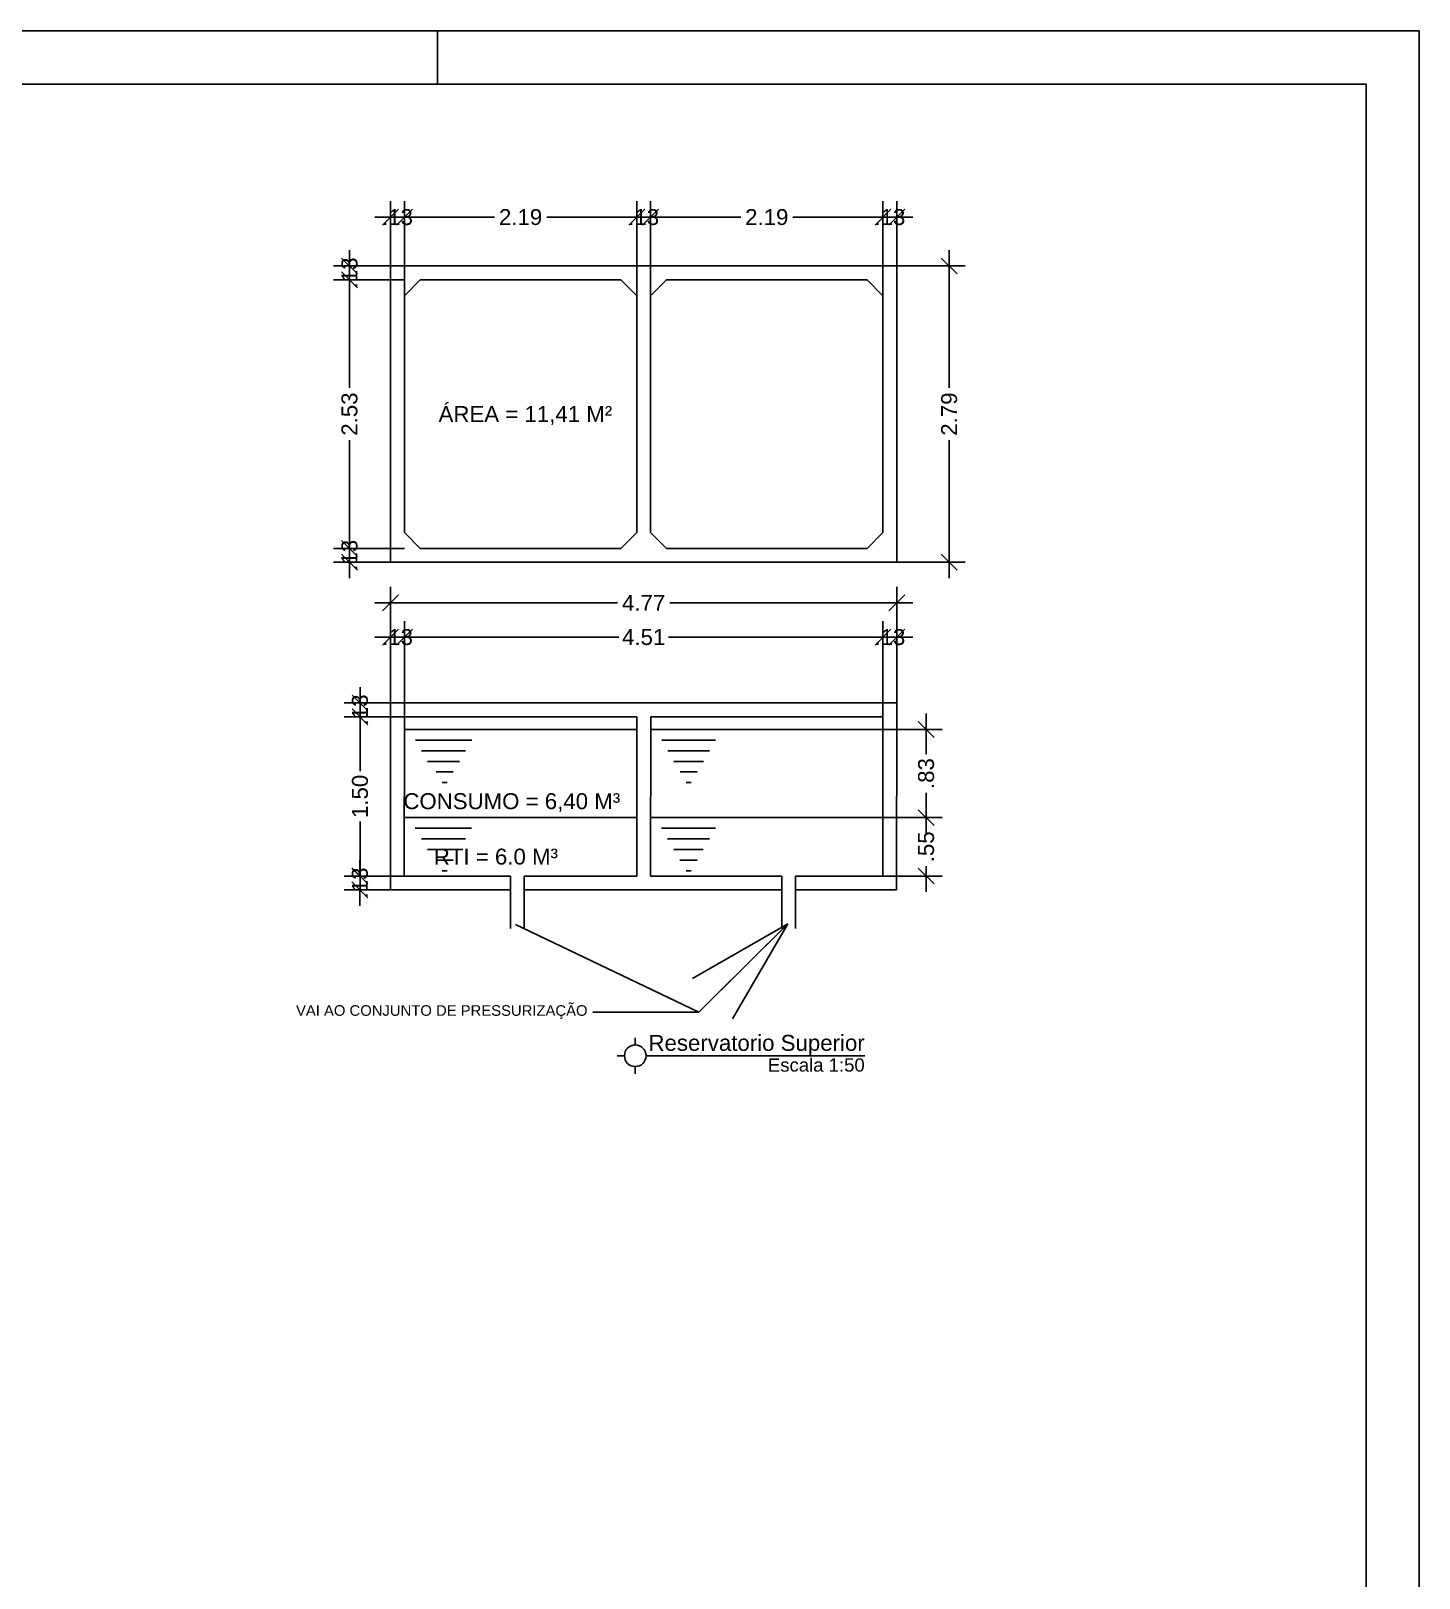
# Model space of a CAD drawing. Extents: x -120 to 1117, y 5 to 675.
# Drawn here: x 62.94 to 89.1, y 35.26 to 64.4 of the extents above; entities that cross this region are included whole.
import ezdxf
from ezdxf.enums import TextEntityAlignment as Align

# ---------------------------------------------------------------- set-up
doc = ezdxf.new("R2010")
doc.units = 0
doc.header["$MEASUREMENT"] = 0
doc.layers.get('0').update_dxf_attribs({"linetype": 'CONTINUOUS'})
doc.layers.get('DEFPOINTS').update_dxf_attribs({"linetype": 'CONTINUOUS'})
for name, color, linetype in [('07', 7, 'CONTINUOUS'), ('carimbo', 4, 'CONTINUOUS'), ('cota', 1, 'CONTINUOUS'), ('Cotas', 1, 'CONTINUOUS'), ('texto', 7, 'CONTINUOUS'), ('TEXTOS', 7, 'CONTINUOUS')]:
    doc.layers.add(name, color=color, linetype=linetype)
doc.styles.get("Standard").update_dxf_attribs({"font": 'arial.ttf'})
doc.dimstyles.new('cotass', dxfattribs={"dimtxt": 0.15, "dimasz": 0.15, "dimexe": 0.15, "dimexo": 0, "dimgap": 0.05, "dimtad": 0, "dimzin": 4, "dimdsep": 46, "dimtxsty": 'Standard', "dimblk": 'OBLIQUE', "dimcen": 0, "dimdle": 0.15, "dimclrd": 256, "dimclrt": 4, "dimadec": 0, "dimazin": 1, "dimtfac": 1, "dimtix": 1, "dimtofl": 0, "dimtmove": 0, "dimatfit": 3, "dimldrblk": 'OPEN30', "dimfxl": 0, "dimtolj": 1, "dimtzin": 0, "dimlwd": -1, "dimarcsym": 0})

# ---------------------------------------------------------------- blocks, each defined once
blk = doc.blocks.new('_Oblique')
at = {"color": 0, "linetype": 'ByBlock', "lineweight": -2}
blk.add_line((-0.5, -0.5), (0.5, 0.5), dxfattribs=at)
blk = doc.blocks.new('*D856')
at = {"layer": 'Cotas', "linetype": 'Continuous', "transparency": 16777216}
for p, q in [((235.154, 186.691), (235.154, 186.029)), ((235.154, 184.891), (235.154, 185.554))]:
    blk.add_line(p, q, dxfattribs=at)
at = {"layer": 'Cotas', "color": 0, "linetype": 'Continuous', "lineweight": -2, "transparency": 16777216}
for p, q in [((235.572, 186.541), (235.004, 186.541)), ((235.571, 185.041), (235.004, 185.041))]:
    blk.add_line(p, q, dxfattribs=at)
at = {"layer": 'DEFPOINTS', "color": 0, "linetype": 'Continuous', "transparency": 16777216}
for p in [(235.572, 186.541), (235.154, 185.041), (235.571, 185.041)]:
    blk.add_point(p, dxfattribs=at)
at = {"layer": 'Cotas', "linetype": 'Continuous', "transparency": 16777216, "xscale": 0.15, "yscale": 0.15, "zscale": 0.15}
for p, rotation in [((235.154, 186.541), 90), ((235.154, 185.041), 270)]:
    blk.add_blockref('_Oblique', p, dxfattribs=dict(at, rotation=rotation))
at = {"layer": 'Cotas', "color": 4, "linetype": 'Continuous', "transparency": 16777216, "insert": (235.154, 185.791), "char_height": 0.15, "attachment_point": 5, "rotation": 90}
blk.add_mtext('\\A1;1.50', dxfattribs=at)
blk = doc.blocks.new('_Open30')
at = {"color": 0, "linetype": 'ByBlock', "lineweight": -2}
for p, q in [((-1, 0.268), (0, 0)), ((0, 0), (-1, -0.268)), ((0, 0), (-1, 0))]:
    blk.add_line(p, q, dxfattribs=at)
blk = doc.blocks.new('*D857')
at = {"layer": 'Cotas', "linetype": 'Continuous', "transparency": 16777216}
for p, q in [((240.489, 186.571), (240.489, 186.188)), ((240.489, 185.441), (240.489, 185.825))]:
    blk.add_line(p, q, dxfattribs=at)
at = {"layer": 'Cotas', "color": 0, "linetype": 'Continuous', "lineweight": -2, "transparency": 16777216}
for p, q in [((240.082, 186.421), (240.639, 186.421)), ((240.081, 185.591), (240.639, 185.591))]:
    blk.add_line(p, q, dxfattribs=at)
at = {"layer": 'DEFPOINTS', "color": 0, "linetype": 'Continuous', "transparency": 16777216}
for p in [(240.082, 186.421), (240.489, 186.421), (240.081, 185.591)]:
    blk.add_point(p, dxfattribs=at)
at = {"layer": 'Cotas', "linetype": 'Continuous', "transparency": 16777216, "xscale": 0.15, "yscale": 0.15, "zscale": 0.15}
for p, rotation in [((240.489, 186.421), 90), ((240.489, 185.591), 270)]:
    blk.add_blockref('_Oblique', p, dxfattribs=dict(at, rotation=rotation))
at = {"layer": 'Cotas', "color": 4, "linetype": 'Continuous', "transparency": 16777216, "insert": (240.489, 186.006), "char_height": 0.15, "attachment_point": 5, "rotation": 90}
blk.add_mtext('\\A1;.83', dxfattribs=at)
blk = doc.blocks.new('*D858')
at = {"layer": 'Cotas', "linetype": 'Continuous', "transparency": 16777216}
for p, q in [((235.153, 185.041), (235.153, 185.191)), ((235.153, 184.911), (235.153, 184.761))]:
    blk.add_line(p, q, dxfattribs=at)
at = {"layer": 'Cotas', "color": 0, "linetype": 'Continuous', "lineweight": -2, "transparency": 16777216}
for p, q in [((235.571, 185.041), (235.003, 185.041)), ((235.441, 184.911), (235.003, 184.911))]:
    blk.add_line(p, q, dxfattribs=at)
at = {"layer": 'DEFPOINTS', "color": 0, "linetype": 'Continuous', "transparency": 16777216}
for p in [(235.571, 185.041), (235.153, 184.911), (235.441, 184.911)]:
    blk.add_point(p, dxfattribs=at)
at = {"layer": 'Cotas', "linetype": 'Continuous', "transparency": 16777216, "xscale": 0.15, "yscale": 0.15, "zscale": 0.15}
for p, rotation in [((235.153, 185.041), 270), ((235.153, 184.911), 90)]:
    blk.add_blockref('_Oblique', p, dxfattribs=dict(at, rotation=rotation))
at = {"layer": 'Cotas', "color": 4, "linetype": 'Continuous', "transparency": 16777216, "insert": (235.153, 184.976), "char_height": 0.15, "attachment_point": 5, "rotation": 90}
blk.add_mtext('\\A1;.13', dxfattribs=at)
blk = doc.blocks.new('*D859')
at = {"layer": 'Cotas', "linetype": 'Continuous', "transparency": 16777216}
for p, q in [((240.489, 185.741), (240.489, 185.498)), ((240.489, 184.891), (240.489, 185.134))]:
    blk.add_line(p, q, dxfattribs=at)
at = {"layer": 'Cotas', "color": 0, "linetype": 'Continuous', "lineweight": -2, "transparency": 16777216}
for p, q in [((240.081, 185.591), (240.639, 185.591)), ((240.081, 185.041), (240.639, 185.041))]:
    blk.add_line(p, q, dxfattribs=at)
at = {"layer": 'DEFPOINTS', "color": 0, "linetype": 'Continuous', "transparency": 16777216}
for p in [(240.081, 185.591), (240.489, 185.591), (240.081, 185.041)]:
    blk.add_point(p, dxfattribs=at)
at = {"layer": 'Cotas', "linetype": 'Continuous', "transparency": 16777216, "xscale": 0.15, "yscale": 0.15, "zscale": 0.15}
for p, rotation in [((240.489, 185.591), 90), ((240.489, 185.041), 270)]:
    blk.add_blockref('_Oblique', p, dxfattribs=dict(at, rotation=rotation))
at = {"layer": 'Cotas', "color": 4, "linetype": 'Continuous', "transparency": 16777216, "insert": (240.489, 185.316), "char_height": 0.15, "attachment_point": 5, "rotation": 90}
blk.add_mtext('\\A1;.55', dxfattribs=at)
blk = doc.blocks.new('*D860')
at = {"layer": 'Cotas', "color": 0, "linetype": 'Continuous', "lineweight": -2, "transparency": 16777216}
for p, q in [((235.572, 186.541), (235.572, 187.441)), ((240.082, 186.541), (240.082, 187.441))]:
    blk.add_line(p, q, dxfattribs=at)
at = {"layer": 'Cotas', "linetype": 'Continuous', "transparency": 16777216}
for p, q in [((235.422, 187.291), (237.594, 187.291)), ((240.232, 187.291), (238.061, 187.291))]:
    blk.add_line(p, q, dxfattribs=at)
at = {"layer": 'DEFPOINTS', "color": 0, "linetype": 'Continuous', "transparency": 16777216}
for p in [(240.082, 187.291), (235.572, 186.541), (240.082, 186.541)]:
    blk.add_point(p, dxfattribs=at)
at = {"layer": 'Cotas', "linetype": 'Continuous', "transparency": 16777216, "xscale": 0.15, "yscale": 0.15, "zscale": 0.15, "rotation": 180}
blk.add_blockref('_Oblique', (235.572, 187.291), dxfattribs=at)
at = {"layer": 'Cotas', "linetype": 'Continuous', "transparency": 16777216, "xscale": 0.15, "yscale": 0.15, "zscale": 0.15}
blk.add_blockref('_Oblique', (240.082, 187.291), dxfattribs=at)
at = {"layer": 'Cotas', "color": 4, "linetype": 'Continuous', "transparency": 16777216, "insert": (237.827, 187.291), "char_height": 0.15, "attachment_point": 5}
blk.add_mtext('\\A1;4.51', dxfattribs=at)
blk = doc.blocks.new('*D861')
at = {"layer": 'Cotas', "color": 0, "linetype": 'Continuous', "lineweight": -2, "transparency": 16777216}
for p, q in [((235.442, 186.671), (235.442, 187.441)), ((235.572, 186.541), (235.572, 187.441))]:
    blk.add_line(p, q, dxfattribs=at)
at = {"layer": 'Cotas', "linetype": 'Continuous', "transparency": 16777216}
for p, q in [((235.442, 187.291), (235.292, 187.291)), ((235.572, 187.291), (235.722, 187.291))]:
    blk.add_line(p, q, dxfattribs=at)
at = {"layer": 'DEFPOINTS', "color": 0, "linetype": 'Continuous', "transparency": 16777216}
for p in [(235.572, 187.291), (235.442, 186.671), (235.572, 186.541)]:
    blk.add_point(p, dxfattribs=at)
at = {"layer": 'Cotas', "linetype": 'Continuous', "transparency": 16777216, "xscale": 0.15, "yscale": 0.15, "zscale": 0.15}
blk.add_blockref('_Oblique', (235.442, 187.291), dxfattribs=at)
at = {"layer": 'Cotas', "linetype": 'Continuous', "transparency": 16777216, "xscale": 0.15, "yscale": 0.15, "zscale": 0.15, "rotation": 180}
blk.add_blockref('_Oblique', (235.572, 187.291), dxfattribs=at)
at = {"layer": 'Cotas', "color": 4, "linetype": 'Continuous', "transparency": 16777216, "insert": (235.507, 187.291), "char_height": 0.15, "attachment_point": 5}
blk.add_mtext('\\A1;.13', dxfattribs=at)
blk = doc.blocks.new('*D862')
at = {"layer": 'Cotas', "linetype": 'Continuous', "transparency": 16777216}
for p, q in [((235.154, 186.671), (235.154, 186.821)), ((235.154, 186.541), (235.154, 186.391))]:
    blk.add_line(p, q, dxfattribs=at)
at = {"layer": 'Cotas', "color": 0, "linetype": 'Continuous', "lineweight": -2, "transparency": 16777216}
for p, q in [((235.442, 186.671), (235.004, 186.671)), ((235.572, 186.541), (235.004, 186.541))]:
    blk.add_line(p, q, dxfattribs=at)
at = {"layer": 'DEFPOINTS', "color": 0, "linetype": 'Continuous', "transparency": 16777216}
for p in [(235.154, 186.541), (235.442, 186.671), (235.572, 186.541)]:
    blk.add_point(p, dxfattribs=at)
at = {"layer": 'Cotas', "linetype": 'Continuous', "transparency": 16777216, "xscale": 0.15, "yscale": 0.15, "zscale": 0.15}
for p, rotation in [((235.154, 186.671), 270), ((235.154, 186.541), 90)]:
    blk.add_blockref('_Oblique', p, dxfattribs=dict(at, rotation=rotation))
at = {"layer": 'Cotas', "color": 4, "linetype": 'Continuous', "transparency": 16777216, "insert": (235.154, 186.606), "char_height": 0.15, "attachment_point": 5, "rotation": 90}
blk.add_mtext('\\A1;.13', dxfattribs=at)
blk = doc.blocks.new('*D863')
at = {"layer": 'Cotas', "color": 0, "linetype": 'Continuous', "lineweight": -2, "transparency": 16777216}
for p, q in [((240.082, 186.541), (240.082, 187.441)), ((240.212, 186.671), (240.212, 187.441))]:
    blk.add_line(p, q, dxfattribs=at)
at = {"layer": 'Cotas', "linetype": 'Continuous', "transparency": 16777216}
for p, q in [((240.082, 187.291), (239.932, 187.291)), ((240.212, 187.291), (240.362, 187.291))]:
    blk.add_line(p, q, dxfattribs=at)
at = {"layer": 'DEFPOINTS', "color": 0, "linetype": 'Continuous', "transparency": 16777216}
for p in [(240.212, 187.291), (240.082, 186.541), (240.212, 186.671)]:
    blk.add_point(p, dxfattribs=at)
at = {"layer": 'Cotas', "linetype": 'Continuous', "transparency": 16777216, "xscale": 0.15, "yscale": 0.15, "zscale": 0.15}
blk.add_blockref('_Oblique', (240.082, 187.291), dxfattribs=at)
at = {"layer": 'Cotas', "linetype": 'Continuous', "transparency": 16777216, "xscale": 0.15, "yscale": 0.15, "zscale": 0.15, "rotation": 180}
blk.add_blockref('_Oblique', (240.212, 187.291), dxfattribs=at)
at = {"layer": 'Cotas', "color": 4, "linetype": 'Continuous', "transparency": 16777216, "insert": (240.147, 187.291), "char_height": 0.15, "attachment_point": 5}
blk.add_mtext('\\A1;.13', dxfattribs=at)
blk = doc.blocks.new('*D864')
at = {"layer": 'Cotas', "transparency": 16777216}
for p, q in [((235.055, 190.787), (235.055, 190.937)), ((235.055, 190.657), (235.055, 190.507))]:
    blk.add_line(p, q, dxfattribs=at)
at = {"layer": 'Cotas', "color": 0, "lineweight": -2, "transparency": 16777216}
for p, q in [((235.442, 190.787), (234.905, 190.787)), ((235.572, 190.657), (234.905, 190.657))]:
    blk.add_line(p, q, dxfattribs=at)
at = {"layer": 'DEFPOINTS', "color": 0, "transparency": 16777216}
for p in [(235.442, 190.787), (235.055, 190.657), (235.572, 190.657)]:
    blk.add_point(p, dxfattribs=at)
at = {"layer": 'Cotas', "transparency": 16777216, "xscale": 0.15, "yscale": 0.15, "zscale": 0.15}
for p, rotation in [((235.055, 190.787), 270), ((235.055, 190.657), 90)]:
    blk.add_blockref('_Oblique', p, dxfattribs=dict(at, rotation=rotation))
at = {"layer": 'Cotas', "color": 4, "transparency": 16777216, "insert": (235.055, 190.722), "char_height": 0.15, "attachment_point": 5, "rotation": 90}
blk.add_mtext('\\A1;.13', dxfattribs=at)
blk = doc.blocks.new('*D865')
at = {"layer": 'Cotas', "transparency": 16777216}
for p, q in [((235.055, 190.807), (235.055, 189.638)), ((235.055, 187.977), (235.055, 189.146))]:
    blk.add_line(p, q, dxfattribs=at)
at = {"layer": 'Cotas', "color": 0, "lineweight": -2, "transparency": 16777216}
for p, q in [((235.572, 190.657), (234.905, 190.657)), ((235.572, 188.127), (234.905, 188.127))]:
    blk.add_line(p, q, dxfattribs=at)
at = {"layer": 'DEFPOINTS', "color": 0, "transparency": 16777216}
for p in [(235.572, 190.657), (235.055, 188.127), (235.572, 188.127)]:
    blk.add_point(p, dxfattribs=at)
at = {"layer": 'Cotas', "transparency": 16777216, "xscale": 0.15, "yscale": 0.15, "zscale": 0.15}
for p, rotation in [((235.055, 190.657), 90), ((235.055, 188.127), 270)]:
    blk.add_blockref('_Oblique', p, dxfattribs=dict(at, rotation=rotation))
at = {"layer": 'Cotas', "color": 4, "transparency": 16777216, "insert": (235.055, 189.392), "char_height": 0.15, "attachment_point": 5, "rotation": 90}
blk.add_mtext('\\A1;2.53', dxfattribs=at)
blk = doc.blocks.new('*D866')
at = {"layer": 'Cotas', "transparency": 16777216}
for p, q in [((235.055, 188.127), (235.055, 188.277)), ((235.055, 187.997), (235.055, 187.847))]:
    blk.add_line(p, q, dxfattribs=at)
at = {"layer": 'Cotas', "color": 0, "lineweight": -2, "transparency": 16777216}
for p, q in [((235.572, 188.127), (234.905, 188.127)), ((235.442, 187.997), (234.905, 187.997))]:
    blk.add_line(p, q, dxfattribs=at)
at = {"layer": 'DEFPOINTS', "color": 0, "transparency": 16777216}
for p in [(235.055, 187.997), (235.442, 187.997), (235.572, 188.127)]:
    blk.add_point(p, dxfattribs=at)
at = {"layer": 'Cotas', "transparency": 16777216, "xscale": 0.15, "yscale": 0.15, "zscale": 0.15}
for p, rotation in [((235.055, 188.127), 270), ((235.055, 187.997), 90)]:
    blk.add_blockref('_Oblique', p, dxfattribs=dict(at, rotation=rotation))
at = {"layer": 'Cotas', "color": 4, "transparency": 16777216, "insert": (235.055, 188.062), "char_height": 0.15, "attachment_point": 5, "rotation": 90}
blk.add_mtext('\\A1;.13', dxfattribs=at)
blk = doc.blocks.new('*D867')
at = {"layer": 'Cotas', "color": 0, "lineweight": -2, "transparency": 16777216}
for p, q in [((235.442, 190.787), (235.442, 191.397)), ((235.572, 190.507), (235.572, 191.397))]:
    blk.add_line(p, q, dxfattribs=at)
at = {"layer": 'Cotas', "transparency": 16777216}
for p, q in [((235.442, 191.247), (235.292, 191.247)), ((235.572, 191.247), (235.722, 191.247))]:
    blk.add_line(p, q, dxfattribs=at)
at = {"layer": 'DEFPOINTS', "color": 0, "transparency": 16777216}
for p in [(235.572, 191.247), (235.442, 190.787), (235.572, 190.507)]:
    blk.add_point(p, dxfattribs=at)
at = {"layer": 'Cotas', "transparency": 16777216, "xscale": 0.15, "yscale": 0.15, "zscale": 0.15}
blk.add_blockref('_Oblique', (235.442, 191.247), dxfattribs=at)
at = {"layer": 'Cotas', "transparency": 16777216, "xscale": 0.15, "yscale": 0.15, "zscale": 0.15, "rotation": 180}
blk.add_blockref('_Oblique', (235.572, 191.247), dxfattribs=at)
at = {"layer": 'Cotas', "color": 4, "transparency": 16777216, "insert": (235.507, 191.247), "char_height": 0.15, "attachment_point": 5}
blk.add_mtext('\\A1;.13', dxfattribs=at)
blk = doc.blocks.new('*D868')
at = {"layer": 'Cotas', "color": 0, "lineweight": -2, "transparency": 16777216}
for p, q in [((235.572, 190.507), (235.572, 191.397)), ((237.762, 190.507), (237.762, 191.397))]:
    blk.add_line(p, q, dxfattribs=at)
at = {"layer": 'Cotas', "transparency": 16777216}
for p, q in [((235.422, 191.247), (236.421, 191.247)), ((237.912, 191.247), (236.914, 191.247))]:
    blk.add_line(p, q, dxfattribs=at)
at = {"layer": 'DEFPOINTS', "color": 0, "transparency": 16777216}
for p in [(237.762, 191.247), (235.572, 190.507), (237.762, 190.507)]:
    blk.add_point(p, dxfattribs=at)
at = {"layer": 'Cotas', "transparency": 16777216, "xscale": 0.15, "yscale": 0.15, "zscale": 0.15, "rotation": 180}
blk.add_blockref('_Oblique', (235.572, 191.247), dxfattribs=at)
at = {"layer": 'Cotas', "transparency": 16777216, "xscale": 0.15, "yscale": 0.15, "zscale": 0.15}
blk.add_blockref('_Oblique', (237.762, 191.247), dxfattribs=at)
at = {"layer": 'Cotas', "color": 4, "transparency": 16777216, "insert": (236.667, 191.247), "char_height": 0.15, "attachment_point": 5}
blk.add_mtext('\\A1;2.19', dxfattribs=at)
blk = doc.blocks.new('*D869')
at = {"layer": 'Cotas', "color": 0, "lineweight": -2, "transparency": 16777216}
for p, q in [((237.762, 190.507), (237.762, 191.397)), ((237.892, 190.507), (237.892, 191.397))]:
    blk.add_line(p, q, dxfattribs=at)
at = {"layer": 'Cotas', "transparency": 16777216}
for p, q in [((237.762, 191.247), (237.612, 191.247)), ((237.892, 191.247), (238.042, 191.247))]:
    blk.add_line(p, q, dxfattribs=at)
at = {"layer": 'DEFPOINTS', "color": 0, "transparency": 16777216}
for p in [(237.892, 191.247), (237.762, 190.507), (237.892, 190.507)]:
    blk.add_point(p, dxfattribs=at)
at = {"layer": 'Cotas', "transparency": 16777216, "xscale": 0.15, "yscale": 0.15, "zscale": 0.15}
blk.add_blockref('_Oblique', (237.762, 191.247), dxfattribs=at)
at = {"layer": 'Cotas', "transparency": 16777216, "xscale": 0.15, "yscale": 0.15, "zscale": 0.15, "rotation": 180}
blk.add_blockref('_Oblique', (237.892, 191.247), dxfattribs=at)
at = {"layer": 'Cotas', "color": 4, "transparency": 16777216, "insert": (237.827, 191.247), "char_height": 0.15, "attachment_point": 5}
blk.add_mtext('\\A1;.13', dxfattribs=at)
blk = doc.blocks.new('*D870')
at = {"layer": 'Cotas', "color": 0, "lineweight": -2, "transparency": 16777216}
for p, q in [((237.892, 190.507), (237.892, 191.397)), ((240.082, 190.507), (240.082, 191.397))]:
    blk.add_line(p, q, dxfattribs=at)
at = {"layer": 'Cotas', "transparency": 16777216}
for p, q in [((237.742, 191.247), (238.741, 191.247)), ((240.232, 191.247), (239.234, 191.247))]:
    blk.add_line(p, q, dxfattribs=at)
at = {"layer": 'DEFPOINTS', "color": 0, "transparency": 16777216}
for p in [(240.082, 191.247), (237.892, 190.507), (240.082, 190.507)]:
    blk.add_point(p, dxfattribs=at)
at = {"layer": 'Cotas', "transparency": 16777216, "xscale": 0.15, "yscale": 0.15, "zscale": 0.15, "rotation": 180}
blk.add_blockref('_Oblique', (237.892, 191.247), dxfattribs=at)
at = {"layer": 'Cotas', "transparency": 16777216, "xscale": 0.15, "yscale": 0.15, "zscale": 0.15}
blk.add_blockref('_Oblique', (240.082, 191.247), dxfattribs=at)
at = {"layer": 'Cotas', "color": 4, "transparency": 16777216, "insert": (238.987, 191.247), "char_height": 0.15, "attachment_point": 5}
blk.add_mtext('\\A1;2.19', dxfattribs=at)
blk = doc.blocks.new('*D871')
at = {"layer": 'Cotas', "color": 0, "lineweight": -2, "transparency": 16777216}
for p, q in [((240.082, 190.507), (240.082, 191.397)), ((240.212, 190.787), (240.212, 191.397))]:
    blk.add_line(p, q, dxfattribs=at)
at = {"layer": 'Cotas', "transparency": 16777216}
for p, q in [((240.082, 191.247), (239.932, 191.247)), ((240.212, 191.247), (240.362, 191.247))]:
    blk.add_line(p, q, dxfattribs=at)
at = {"layer": 'DEFPOINTS', "color": 0, "transparency": 16777216}
for p in [(240.212, 191.247), (240.212, 190.787), (240.082, 190.507)]:
    blk.add_point(p, dxfattribs=at)
at = {"layer": 'Cotas', "transparency": 16777216, "xscale": 0.15, "yscale": 0.15, "zscale": 0.15}
blk.add_blockref('_Oblique', (240.082, 191.247), dxfattribs=at)
at = {"layer": 'Cotas', "transparency": 16777216, "xscale": 0.15, "yscale": 0.15, "zscale": 0.15, "rotation": 180}
blk.add_blockref('_Oblique', (240.212, 191.247), dxfattribs=at)
at = {"layer": 'Cotas', "color": 4, "transparency": 16777216, "insert": (240.147, 191.247), "char_height": 0.15, "attachment_point": 5}
blk.add_mtext('\\A1;.13', dxfattribs=at)
blk = doc.blocks.new('*D872')
at = {"layer": 'Cotas', "color": 0, "linetype": 'Continuous', "lineweight": -2, "transparency": 16777216}
for p, q in [((235.442, 186.671), (235.442, 187.764)), ((240.212, 186.671), (240.212, 187.764))]:
    blk.add_line(p, q, dxfattribs=at)
at = {"layer": 'Cotas', "linetype": 'Continuous', "transparency": 16777216}
for p, q in [((235.292, 187.614), (237.579, 187.614)), ((240.362, 187.614), (238.075, 187.614))]:
    blk.add_line(p, q, dxfattribs=at)
at = {"layer": 'DEFPOINTS', "color": 0, "linetype": 'Continuous', "transparency": 16777216}
for p in [(240.212, 187.614), (235.442, 186.671), (240.212, 186.671)]:
    blk.add_point(p, dxfattribs=at)
at = {"layer": 'Cotas', "linetype": 'Continuous', "transparency": 16777216, "xscale": 0.15, "yscale": 0.15, "zscale": 0.15, "rotation": 180}
blk.add_blockref('_Oblique', (235.442, 187.614), dxfattribs=at)
at = {"layer": 'Cotas', "linetype": 'Continuous', "transparency": 16777216, "xscale": 0.15, "yscale": 0.15, "zscale": 0.15}
blk.add_blockref('_Oblique', (240.212, 187.614), dxfattribs=at)
at = {"layer": 'Cotas', "color": 4, "linetype": 'Continuous', "transparency": 16777216, "insert": (237.827, 187.614), "char_height": 0.15, "attachment_point": 5}
blk.add_mtext('\\A1;4.77', dxfattribs=at)
blk = doc.blocks.new('*D873')
at = {"layer": 'Cotas', "transparency": 16777216}
for p, q in [((240.706, 190.937), (240.706, 189.638)), ((240.706, 187.847), (240.706, 189.146))]:
    blk.add_line(p, q, dxfattribs=at)
at = {"layer": 'Cotas', "color": 0, "lineweight": -2, "transparency": 16777216}
for p, q in [((240.212, 190.787), (240.856, 190.787)), ((240.212, 187.997), (240.856, 187.997))]:
    blk.add_line(p, q, dxfattribs=at)
at = {"layer": 'DEFPOINTS', "color": 0, "transparency": 16777216}
for p in [(240.212, 190.787), (240.706, 190.787), (240.212, 187.997)]:
    blk.add_point(p, dxfattribs=at)
at = {"layer": 'Cotas', "transparency": 16777216, "xscale": 0.15, "yscale": 0.15, "zscale": 0.15}
for p, rotation in [((240.706, 190.787), 90), ((240.706, 187.997), 270)]:
    blk.add_blockref('_Oblique', p, dxfattribs=dict(at, rotation=rotation))
at = {"layer": 'Cotas', "color": 4, "transparency": 16777216, "insert": (240.706, 189.392), "char_height": 0.15, "attachment_point": 5, "rotation": 90}
blk.add_mtext('\\A1;2.79', dxfattribs=at)
blk = doc.blocks.new('A1')
for p, q in [((656, 594), (656, 584)), ((841, 594), (831, 594))]:
    blk.add_line(p, q)
blk.add_lwpolyline([(841, 0), (0, 0), (0, 594), (841, 594)], close=True)
at = {"color": 2}
blk.add_lwpolyline([(831, 10), (831, 584), (30, 584), (30, 10), (831, 10)], dxfattribs=at)
blk = doc.blocks.new('barrilete')
at = {"color": 2, "linetype": 'Continuous'}
for p, q in [((2.385, 0), (-2.385, 0)), ((-2.385, 0), (-2.385, -2.79)), ((2.385, -2.79), (2.385, 0)), ((-2.105, -2.66), (-2.255, -2.51)), ((0.065, -2.51), (0.215, -2.66)), ((2.385, -2.79), (-2.385, -2.79))]:
    blk.add_line(p, q, dxfattribs=at)
for points in [[(-2.105, -2.66), (-0.215, -2.66), (-0.065, -2.51), (-0.065, -0.28), (-0.215, -0.13), (-2.105, -0.13), (-2.255, -0.28), (-2.255, -2.51)], [(0.215, -2.66), (2.105, -2.66), (2.255, -2.51), (2.255, -0.28), (2.105, -0.13), (0.215, -0.13), (0.065, -0.28), (0.065, -2.51)]]:
    blk.add_lwpolyline(points, dxfattribs=at)
at = {"layer": '07', "color": 2, "linetype": 'Continuous'}
for p, q in [((-2.386, -5.876), (-2.385, -4.116)), ((2.385, -4.116), (-2.385, -4.116)), ((2.385, -4.116), (2.384, -5.876)), ((-2.255, -4.246), (-2.256, -5.746)), ((-0.064, -4.246), (-2.255, -4.246)), ((-0.065, -5.746), (-0.064, -4.246)), ((0.065, -5.746), (0.066, -4.246)), ((2.255, -4.246), (0.066, -4.246)), ((2.254, -5.746), (2.255, -4.246)), ((-1.255, -5.746), (-2.256, -5.746)), ((-1.255, -6.24), (-1.255, -5.746)), ((-0.065, -5.746), (-1.125, -5.746)), ((-1.125, -6.24), (-1.125, -5.746)), ((1.302, -5.746), (0.065, -5.746)), ((1.302, -6.24), (1.302, -5.746)), ((2.254, -5.746), (1.432, -5.746)), ((1.432, -6.24), (1.432, -5.746)), ((-1.255, -5.876), (-2.386, -5.876)), ((1.302, -5.876), (-1.125, -5.876)), ((2.384, -5.876), (1.432, -5.876))]:
    blk.add_line(p, q, dxfattribs=at)
at = {"layer": '07', "color": 4, "linetype": 'Continuous'}
for p, q in [((-0.064, -4.366), (-2.255, -4.366)), ((2.255, -4.366), (0.066, -4.366)), ((-1.621, -4.466), (-2.151, -4.466)), ((0.678, -4.466), (0.17, -4.466)), ((-1.679, -4.566), (-2.094, -4.566)), ((0.621, -4.566), (0.227, -4.566)), ((-1.737, -4.666), (-2.036, -4.666)), ((-1.794, -4.766), (-1.957, -4.766)), ((0.563, -4.666), (0.285, -4.666)), ((0.505, -4.766), (0.343, -4.766)), ((-1.852, -4.866), (-1.899, -4.866)), ((0.447, -4.866), (0.401, -4.866)), ((-0.065, -5.196), (-2.256, -5.196)), ((2.254, -5.196), (0.065, -5.196)), ((-1.622, -5.296), (-2.152, -5.296)), ((0.677, -5.296), (0.169, -5.296)), ((-1.68, -5.396), (-2.095, -5.396)), ((-1.738, -5.496), (-2.037, -5.496)), ((0.62, -5.396), (0.226, -5.396)), ((0.562, -5.496), (0.284, -5.496)), ((-1.795, -5.596), (-1.957, -5.596)), ((0.504, -5.596), (0.342, -5.596)), ((-1.853, -5.696), (-1.9, -5.696)), ((0.446, -5.696), (0.4, -5.696))]:
    blk.add_line(p, q, dxfattribs=at)
at = {"layer": 'Cotas', "linetype": 'Continuous'}
blk.add_line((-1.207, -6.203), (0.521, -7.028), dxfattribs=at)
at = {"layer": 'Cotas', "color": 7, "linetype": 'Continuous', "insert": (-0.529, -7.028), "char_height": 0.1, "attachment_point": 6}
blk.add_mtext('\\A1;VAI AO CONJUNTO DE PRESSURIZAÇÃO', dxfattribs=at)
at = {"layer": 'TEXTOS', "linetype": 'Continuous'}
for s, p in [('ÁREA = 11,41 M²', (-1.933, -1.469)), ('CONSUMO = 6,40 M³', (-2.265, -5.116)), ('RTI = 6.0 M³', (-1.978, -5.638))]:
    blk.add_text(s, height=0.15, dxfattribs=at).set_placement(p)
at = {"layer": 'Cotas'}
for base, p1, p2, picture, middle in [((-2.255, 0.46), (-2.385, 0), (-2.255, -0.28), '*D867', (-2.32, 0.46)), ((-0.065, 0.46), (-2.255, -0.28), (-0.065, -0.28), '*D868', (-1.16, 0.46)), ((0.065, 0.46), (-0.065, -0.28), (0.065, -0.28), '*D869', (0, 0.46)), ((2.255, 0.46), (0.065, -0.28), (2.255, -0.28), '*D870', (1.16, 0.46)), ((2.385, 0.46), (2.255, -0.28), (2.385, 0), '*D871', (2.32, 0.46))]:
    dim = blk.add_linear_dim(base=base, p1=p1, p2=p2, dimstyle='cotass', dxfattribs=at)
    dim.commit()
    dim.dimension.update_dxf_attribs({"geometry": picture, "text_midpoint": middle, "insert": (-237.827, -190.787)})
for base, p1, p2, picture, middle in [((-2.772, -0.13), (-2.385, 0), (-2.255, -0.13), '*D864', (-2.772, -0.065)), ((2.879, 0), (2.385, -2.79), (2.385, 0), '*D873', (2.879, -1.395)), ((-2.772, -2.66), (-2.255, -0.13), (-2.255, -2.66), '*D865', (-2.772, -1.395)), ((-2.772, -2.79), (-2.255, -2.66), (-2.385, -2.79), '*D866', (-2.772, -2.725))]:
    dim = blk.add_linear_dim(base=base, p1=p1, p2=p2, angle=90, dimstyle='cotass', dxfattribs=at)
    dim.commit()
    dim.dimension.update_dxf_attribs({"geometry": picture, "text_midpoint": middle, "insert": (-237.827, -190.787)})
at = {"layer": 'Cotas', "linetype": 'Continuous'}
for base, p1, p2, picture, middle in [((2.385, -3.173), (-2.385, -4.116), (2.385, -4.116), '*D872', (0, -3.173)), ((-2.255, -3.497), (-2.385, -4.116), (-2.255, -4.246), '*D861', (-2.32, -3.497)), ((2.255, -3.497), (-2.255, -4.246), (2.255, -4.246), '*D860', (0, -3.497)), ((2.385, -3.497), (2.255, -4.246), (2.385, -4.116), '*D863', (2.32, -3.497))]:
    dim = blk.add_linear_dim(base=base, p1=p1, p2=p2, dimstyle='cotass', dxfattribs=at)
    dim.commit()
    dim.dimension.update_dxf_attribs({"geometry": picture, "text_midpoint": middle, "insert": (-237.827, -190.787)})
for base, p1, p2, picture, middle in [((-2.674, -4.246), (-2.385, -4.116), (-2.255, -4.246), '*D862', (-2.674, -4.181)), ((-2.674, -5.746), (-2.255, -4.246), (-2.256, -5.746), '*D856', (-2.674, -4.996)), ((2.662, -4.366), (2.254, -5.196), (2.255, -4.366), '*D857', (2.662, -4.781)), ((2.662, -5.196), (2.254, -5.746), (2.254, -5.196), '*D859', (2.662, -5.471)), ((-2.675, -5.876), (-2.256, -5.746), (-2.386, -5.876), '*D858', (-2.675, -5.811))]:
    dim = blk.add_linear_dim(base=base, p1=p1, p2=p2, angle=90, dimstyle='cotass', dxfattribs=at)
    dim.commit()
    dim.dimension.update_dxf_attribs({"geometry": picture, "text_midpoint": middle, "insert": (-237.827, -190.787)})
at = {"layer": 'Cotas', "linetype": 'Continuous', "annotation_type": 0, "has_hookline": 1, "hookline_direction": 1, "text_width": 2.741}
blk.add_leader([(1.36, -6.197), (0.521, -7.028), (-0.479, -7.028)], dimstyle='cotass', override={"dimtxt": 2, "dimasz": 1, "dimtih": 0, "dimtoh": 0, "dimdec": 1, "dimlfac": 5, "dimclrt": 7}, dxfattribs=at)

msp = doc.modelspace()

# ---------------------------------------------------------------- linework, layer by layer
at = {"layer": 'carimbo'}
for p, q in [((74.328, 45.299), (74.328, 45.435)), ((74.125, 45.095), (73.988, 45.095)), ((74.328, 44.891), (74.328, 44.755)), ((78.652, 45.095), (74.532, 45.095))]:
    msp.add_line(p, q, dxfattribs=at)
msp.add_circle((74.328, 45.095), 0.204, dxfattribs=at)

# ---------------------------------------------------------------- block references
at = {"layer": 'carimbo', "xscale": 0.1000000000003638, "yscale": 0.1000000000003638, "zscale": 0.1000000000003638}
msp.add_blockref('A1', (5, 5), dxfattribs=at)
at = {"layer": 'cota', "xscale": 2, "yscale": 2, "zscale": 2}
msp.add_blockref('barrilete', (74.486, 59.972), dxfattribs=at)

# ---------------------------------------------------------------- texts
at = {"layer": 'texto'}
for s, height, p in [('Reservatorio Superior', 0.3, (78.652, 45.187)), ('Escala 1:50', 0.25, (78.652, 44.795))]:
    msp.add_text(s, height=height, dxfattribs=at).set_placement(p, align=Align.RIGHT)

doc.saveas('drawing.dxf')
